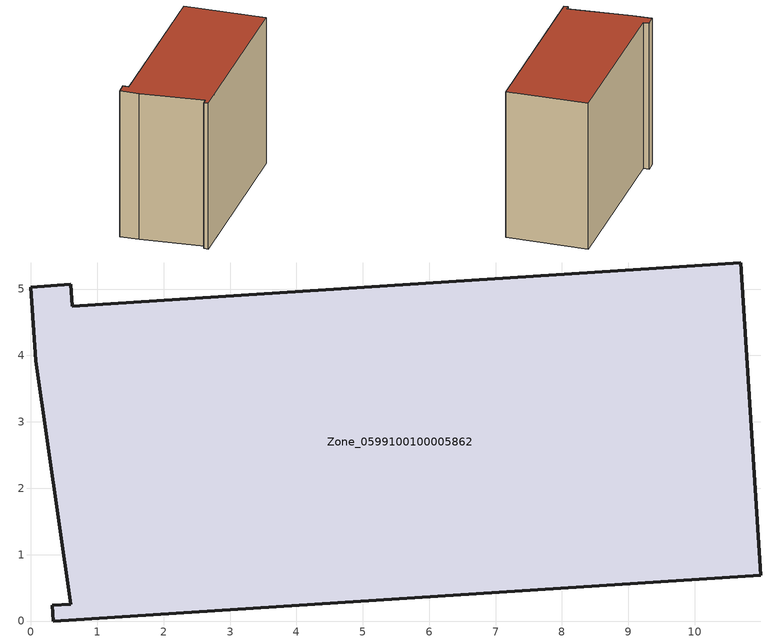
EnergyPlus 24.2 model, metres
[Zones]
Zone_0599100100005862
 floor ground (C_G): 0.07,3.92 0,5.02 0.6,5.08 0.62,4.74 10.69,5.39 10.99,0.69 0.34,0 0.32,0.23 0.6,0.25 z0
 wall outside (C_F): 0.62,4.74 0.6,5.08 0,5.02 0.07,3.92 0.6,0.25 0.32,0.23 0.34,0 10.99,0.69 10.69,5.39 0.62,4.74 z0:8.94
 roof outside (C_R): 0.6,0.25 0.32,0.23 0.34,0 10.99,0.69 10.69,5.39 0.62,4.74 0.6,5.08 0,5.02 0.07,3.92 z8.94
[BUILDING]
Pand.0599100100005862: North Axis=0; Terrain=City; Loads Convergence Tolerance Value=0.04; Temperature Convergence Tolerance Value=0.4; Solar Distribution=FullExterior; Maximum Number of Warmup Days=25; Minimum Number of Warmup Days=1
[Site:Location]
Rotterdam.The.Hague.AP_ZH_NLD Design_Conditions: Latitude=51.96; Longitude=4.45; Time Zone=1; Elevation=-4.5
[SITE:GROUNDTEMPERATURE:BUILDINGSURFACE]
18, 18, 18, 18, 18, 18, 18, 18, 18, 18, 18, 18
[MATERIAL] Thermal Absorptance=0.9; Solar Absorptance=0.7; Visible Absorptance=0.7
Name | Roughness | Thickness | Conductivity | Density | Specific Heat
G.TI.2006-2014 | MediumSmooth | 0.15 | 0.06 | 540 | 1210
F.TI.2006-2014 | Rough | 0.3 | 0.12 | 1920 | 840
R.TI.2006-2014 | MediumRough | 0.2 | 0.08 | 1500 | 1000
[CONSTRUCTION]
C_G: G.TI.2006-2014
C_F: F.TI.2006-2014
C_R: R.TI.2006-2014
[ZONE]
Zone_0599100100005862: Type=1; Multiplier=1; Ceiling Height=Autocalculate; Volume=Autocalculate; Floor Area=autocalculate; Part of Total Floor Area=Yes
[ZONEINFILTRATION:DESIGNFLOWRATE]
Infil_Zone_0599100100005862: Zone or ZoneList or Space or SpaceList=Zone_0599100100005862; Schedule=AlwaysOn; Design Flow Rate Calculation Method=Flow/Area; Flow Rate per Floor Area=0.0015; Constant Term Coefficient=1; Temperature Term Coefficient=0; Velocity Term Coefficient=0; Velocity Squared Term Coefficient=0
[HVACTEMPLATE:ZONE:IDEALLOADSAIRSYSTEM]
Zone_0599100100005862: Maximum Heating Supply Air Temperature=50; Minimum Cooling Supply Air Temperature=13; Maximum Heating Supply Air Humidity Ratio=0.0156; Minimum Cooling Supply Air Humidity Ratio=0.0077; Heating Limit=NoLimit; Cooling Limit=NoLimit; Dehumidification Control Type=ConstantSensibleHeatRatio; Cooling Sensible Heat Ratio=0.7; Dehumidification Setpoint=60; Humidification Control Type=None; Humidification Setpoint=30; Outdoor Air Method=None; Outdoor Air Flow Rate per Person=0.00944; Outdoor Air Flow Rate per Zone Floor Area=0; Outdoor Air Flow Rate per Zone=0; Demand Controlled Ventilation Type=None; Outdoor Air Economizer Type=NoEconomizer; Heat Recovery Type=None; Sensible Heat Recovery Effectiveness=0.7; Latent Heat Recovery Effectiveness=0.65
[ZONECONTROL:THERMOSTAT]
ThermostatControl_Zone_0599100100005862: Zone or ZoneList=Zone_0599100100005862; Control Type Schedule=DualSetpointControlType; Control 1=Thermostat_Zone_0599100100005862; Temperature Difference Between Cutout And Setpoint=0
[THERMOSTATSETPOINT:DUALSETPOINT]
Thermostat_Zone_0599100100005862: Heating Setpoint Temperature Schedule=HeatingSetpoint_Zone_0599100100005862; Cooling Setpoint Temperature Schedule=CoolingSetpoint_Zone_0599100100005862
[SCHEDULE:COMPACT]
HeatingSetpoint_Zone_0599100100005862: Through: 12/31, For: AllDays, Until: 24:00, 21
CoolingSetpoint_Zone_0599100100005862: Through: 12/31, For: AllDays, Until: 24:00, 24
DualSetpointControlType: Through: 12/31, For: AllDays, Until: 24:00, 4
AlwaysOn: Through: 12/31, For: AllDays, Until: 24:00, 1
